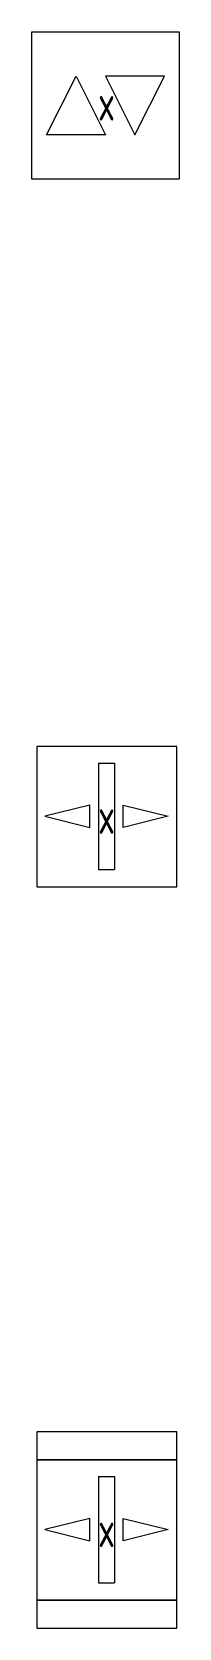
# Model space of a CAD drawing. Header units: metres. Extents: x -162 to 83385, y -62392 to -1971.
# Drawn here: x 3149 to 3359, y -12507 to -10229 of the extents above; entities that cross this region are included whole.
import ezdxf
from ezdxf.enums import TextEntityAlignment as Align

# ---------------------------------------------------------------- set-up
doc = ezdxf.new("R2010")
doc.units = ezdxf.units.M
doc.header["$LTSCALE"] = 0.5
for name, color, linetype, lineweight in [('ELIN_Attribut_01_Produkt_ID', 7, 'Continuous', 0), ('ELIN_Attribut_02_Stromkreis', 7, 'Continuous', 0), ('ELIN_Attribut_03_Verteilerbereich', 7, 'Continuous', 0), ('ELIN_Attribut_04_Montagehoehe', 7, 'Continuous', 0), ('ELIN_Attribut_05_Montageart', 7, 'Continuous', 0), ('ELIN_Attribut_06_Tuernummer', 7, 'Continuous', 0), ('ELIN_Attribut_07_Bemerkung', 7, 'Continuous', 0), ('ELIN_Attribut_08_Adresse', 7, 'Continuous', 0), ('ELIN_Attribut_10_AKZ1', 7, 'Continuous', 0), ('ELIN_Attribut_11_AKZ2', 7, 'Continuous', 0), ('ELIN_Attribut_12_Sonstiges1', 7, 'Continuous', 0), ('ELIN_Attribut_13_Sonstiges2', 7, 'Continuous', 0), ('ELIN_Attribut_14_Bauteil', 7, 'Continuous', 0), ('ELIN_Attribut_15_Ebene', 7, 'Continuous', 0), ('ELIN_Attribut_16_Raumnummer', 7, 'Continuous', 0), ('ELIN_Attribut_17_Raumname', 7, 'Continuous', 0), ('ELIN_Attribut_18_Montageabschnitt', 7, 'Continuous', 0), ('ELIN_Attribut_Basispunkt', 2, 'Continuous', 0), ('ELIN_Attribute_GEMOS', 11, 'Continuous', 0), ('ELIN_STS_WA_Schaltgeraete', 7, 'Continuous', 0)]:
    doc.layers.add(name, color=color, linetype=linetype, lineweight=lineweight)
doc.layers.get('0').off()
doc.styles.add('ELIN_Attribute', font='isocp.shx', dxfattribs={"width": 0.8})

# ---------------------------------------------------------------- blocks, each defined once
blk = doc.blocks.new('ELIN_STS_JAL_TASTER')
at = {"color": 0}
for p, q in [((-106.5, -108.5), (-106.5, 101.5)), ((-106.5, 101.5), (103.5, 101.5)), ((103.5, 101.5), (103.5, -108.5)), ((-85.5, -45.5), (-43.5, 38.5)), ((-43.5, 38.5), (-1.5, -45.5)), ((-1.5, 38.5), (40.5, -45.5)), ((82.5, 38.5), (-1.5, 38.5)), ((40.5, -45.5), (82.5, 38.5)), ((-1.5, -45.5), (-85.5, -45.5)), ((103.5, -108.5), (-106.5, -108.5))]:
    blk.add_line(p, q, dxfattribs=at)
at = {"layer": 'ELIN_Attribut_01_Produkt_ID', "style": 'ELIN_Attribute', "width": 0.8, "flags": 8}
blk.add_attdef('01_PRODUKT_ID', (123.3, -14.6, 0), '', height=150, dxfattribs=at)
at = {"layer": 'ELIN_Attribut_02_Stromkreis', "style": 'ELIN_Attribute', "width": 0.8, "flags": 8}
blk.add_attdef('02_STROMKREIS', (123.3, 185.4, 0), '', height=150, dxfattribs=at)
at = {"layer": 'ELIN_Attribut_03_Verteilerbereich', "style": 'ELIN_Attribute', "width": 0.8, "flags": 8}
blk.add_attdef('03_VERTEILERBEREICH', (-292.6, -404.4, 0), '', height=125, dxfattribs=at)
at = {"layer": 'ELIN_Attribut_04_Montagehoehe', "style": 'ELIN_Attribute', "width": 0.8, "flags": 8}
blk.add_attdef('04_MONTAGEHOEHE', text='', height=125, dxfattribs=at).set_placement((-150, -14.6, 0), align=Align.RIGHT)
at = {"layer": 'ELIN_Attribut_05_Montageart', "style": 'ELIN_Attribute', "width": 0.8, "flags": 8}
blk.add_attdef('05_MONTAGEART', (123.3, -204.4, 0), '', height=125, dxfattribs=at)
at = {"layer": 'ELIN_Attribut_06_Tuernummer', "style": 'ELIN_Attribute', "width": 0.8, "flags": 8}
blk.add_attdef('06_TUERNUMMER', text='', height=125, dxfattribs=at).set_placement((-150, -214.6, 0), align=Align.RIGHT)
at = {"layer": 'ELIN_Attribut_07_Bemerkung', "style": 'ELIN_Attribute', "width": 0.8, "flags": 8}
blk.add_attdef('07_BEMERKUNG', (-292.6, -604.4, 0), '', height=125, dxfattribs=at)
at = {"layer": 'ELIN_Attribut_08_Adresse', "style": 'ELIN_Attribute', "width": 0.8, "flags": 8}
blk.add_attdef('08_ADRESSE', (-292.6, -804.4, 0), '', height=125, dxfattribs=at)
at = {"layer": 'ELIN_Attribut_10_AKZ1', "style": 'ELIN_Attribute', "width": 0.8, "flags": 8}
blk.add_attdef('10_AKZ1', (-292.6, -1204.4, 0), '', height=125, dxfattribs=at)
at = {"layer": 'ELIN_Attribut_11_AKZ2', "style": 'ELIN_Attribute', "width": 0.8, "flags": 8}
blk.add_attdef('11_AKZ2', (-292.6, -1404.4, 0), '', height=125, dxfattribs=at)
at = {"layer": 'ELIN_Attribut_12_Sonstiges1', "style": 'ELIN_Attribute', "width": 0.8, "flags": 8}
blk.add_attdef('12_SONSTIGES1', (-292.6, -1604.4, 0), '', height=125, dxfattribs=at)
at = {"layer": 'ELIN_Attribut_13_Sonstiges2', "style": 'ELIN_Attribute', "width": 0.8, "flags": 8}
blk.add_attdef('13_SONSTIGES2', (-292.6, -1804.4, 0), '', height=125, dxfattribs=at)
at = {"layer": 'ELIN_Attribut_14_Bauteil', "style": 'ELIN_Attribute', "width": 0.8, "flags": 8}
blk.add_attdef('14_BAUTEIL', (-292.6, -2004.4, 0), '', height=125, dxfattribs=at)
at = {"layer": 'ELIN_Attribut_15_Ebene', "style": 'ELIN_Attribute', "width": 0.8, "flags": 8}
blk.add_attdef('15_EBENE', (-292.6, -2204.4, 0), '', height=125, dxfattribs=at)
at = {"layer": 'ELIN_Attribut_16_Raumnummer', "style": 'ELIN_Attribute', "width": 0.8, "flags": 8}
blk.add_attdef('16_RAUMNUMMER', (-292.6, -2404.4, 0), '', height=125, dxfattribs=at)
at = {"layer": 'ELIN_Attribut_17_Raumname', "style": 'ELIN_Attribute', "width": 0.8, "flags": 8}
blk.add_attdef('17_RAUMNAME', (-292.6, -2604.4, 0), '', height=125, dxfattribs=at)
at = {"layer": 'ELIN_Attribut_18_Montageabschnitt', "style": 'ELIN_Attribute', "width": 0.8, "flags": 8}
blk.add_attdef('18_MONTAGEABSCHNITT', (-292.6, -2804.4, 0), '', height=125, dxfattribs=at)
at = {"layer": 'ELIN_Attribut_Basispunkt', "style": 'ELIN_Attribute', "width": 0.8, "flags": 8}
blk.add_attdef('Basispunkt', text='', height=50, dxfattribs=at).set_placement((0, 0), align=Align.MIDDLE)
at = {"layer": 'ELIN_Attribute_GEMOS', "style": 'ELIN_Attribute', "width": 0.6}
for tag, p in [('G01_PRO02ID', (1620.5, 183.6)), ('G02_BEZEICHNUNG', (1620.5, -14.6, 0)), ('G03_DESCRIPTION', (1620.5, -204.4, 0)), ('G04_GEMOS-SYMBOL', (1623.8, -404.4, 0)), ('G05_GEMOS-TYP', (1623.8, -604.4, 0)), ('G06_ORTSKENNUNG', (1620.5, -804.4, 0)), ('G08_FREI1', (1620.5, -1004.4, 0)), ('G08_FREI2', (1620.5, -1204.4, 0))]:
    blk.add_attdef(tag, p, '', height=125, dxfattribs=at)
blk = doc.blocks.new('ELIN_STS_TUERTASTER')
at = {"color": 0}
for p, q in [((100.3, 99.5), (-99.7, 99.5)), ((-99.7, 99.5), (-99.7, -100.5)), ((100.3, -100.5), (100.3, 99.5)), ((-11.6, 76), (-11.6, -76)), ((-11.6, 76), (11.6, 76)), ((11.6, 76), (11.6, -76)), ((-23.9, 16.1), (-87.9, 0.1)), ((-87.9, 0.1), (-23.9, -15.9)), ((-23.9, -15.9), (-23.9, 16.1)), ((23.9, -15.9), (23.9, 16.1)), ((23.9, 16.1), (87.9, 0.1)), ((87.9, 0.1), (23.9, -15.9)), ((-11.6, -76), (11.6, -76)), ((-99.7, -100.5), (100.3, -100.5))]:
    blk.add_line(p, q, dxfattribs=at)
at = {"layer": 'ELIN_Attribut_01_Produkt_ID', "style": 'ELIN_Attribute', "width": 0.8, "flags": 8}
blk.add_attdef('01_PRODUKT_ID', (141.2, -14.6, 0), '', height=150, dxfattribs=at)
at = {"layer": 'ELIN_Attribut_02_Stromkreis', "style": 'ELIN_Attribute', "width": 0.8, "flags": 8}
blk.add_attdef('02_STROMKREIS', (140.5, 185.4, 0), '', height=150, dxfattribs=at)
at = {"layer": 'ELIN_Attribut_03_Verteilerbereich', "style": 'ELIN_Attribute', "width": 0.8, "flags": 8}
blk.add_attdef('03_VERTEILERBEREICH', (-275.5, -404.4, 0), '', height=125, dxfattribs=at)
at = {"layer": 'ELIN_Attribut_04_Montagehoehe', "style": 'ELIN_Attribute', "width": 0.8, "flags": 8}
blk.add_attdef('04_MONTAGEHOEHE', text='', height=125, dxfattribs=at).set_placement((-132.8, -14.6, 0), align=Align.RIGHT)
at = {"layer": 'ELIN_Attribut_05_Montageart', "style": 'ELIN_Attribute', "width": 0.8, "flags": 8}
blk.add_attdef('05_MONTAGEART', (140.5, -204.4, 0), '', height=125, dxfattribs=at)
at = {"layer": 'ELIN_Attribut_06_Tuernummer', "style": 'ELIN_Attribute', "width": 0.8, "flags": 8}
blk.add_attdef('06_TUERNUMMER', text='', height=125, dxfattribs=at).set_placement((-132.8, -214.6, 0), align=Align.RIGHT)
at = {"layer": 'ELIN_Attribut_07_Bemerkung', "style": 'ELIN_Attribute', "width": 0.8, "flags": 8}
blk.add_attdef('07_BEMERKUNG', (-275.5, -604.4, 0), '', height=125, dxfattribs=at)
at = {"layer": 'ELIN_Attribut_08_Adresse', "style": 'ELIN_Attribute', "width": 0.8, "flags": 8}
blk.add_attdef('08_ADRESSE', (-275.5, -804.4, 0), '', height=125, dxfattribs=at)
at = {"layer": 'ELIN_Attribut_10_AKZ1', "style": 'ELIN_Attribute', "width": 0.8, "flags": 8}
blk.add_attdef('10_AKZ1', (-275.5, -1204.4, 0), '', height=125, dxfattribs=at)
at = {"layer": 'ELIN_Attribut_11_AKZ2', "style": 'ELIN_Attribute', "width": 0.8, "flags": 8}
blk.add_attdef('11_AKZ2', (-275.5, -1404.4, 0), '', height=125, dxfattribs=at)
at = {"layer": 'ELIN_Attribut_12_Sonstiges1', "style": 'ELIN_Attribute', "width": 0.8, "flags": 8}
blk.add_attdef('12_SONSTIGES1', (-275.5, -1604.4, 0), '', height=125, dxfattribs=at)
at = {"layer": 'ELIN_Attribut_13_Sonstiges2', "style": 'ELIN_Attribute', "width": 0.8, "flags": 8}
blk.add_attdef('13_SONSTIGES2', (-275.5, -1804.4, 0), '', height=125, dxfattribs=at)
at = {"layer": 'ELIN_Attribut_14_Bauteil', "style": 'ELIN_Attribute', "width": 0.8, "flags": 8}
blk.add_attdef('14_BAUTEIL', (-275.5, -2004.4, 0), '', height=125, dxfattribs=at)
at = {"layer": 'ELIN_Attribut_15_Ebene', "style": 'ELIN_Attribute', "width": 0.8, "flags": 8}
blk.add_attdef('15_EBENE', (-275.5, -2204.4, 0), '', height=125, dxfattribs=at)
at = {"layer": 'ELIN_Attribut_16_Raumnummer', "style": 'ELIN_Attribute', "width": 0.8, "flags": 8}
blk.add_attdef('16_RAUMNUMMER', (-275.5, -2404.4, 0), '', height=125, dxfattribs=at)
at = {"layer": 'ELIN_Attribut_17_Raumname', "style": 'ELIN_Attribute', "width": 0.8, "flags": 8}
blk.add_attdef('17_RAUMNAME', (-275.5, -2604.4, 0), '', height=125, dxfattribs=at)
at = {"layer": 'ELIN_Attribut_18_Montageabschnitt', "style": 'ELIN_Attribute', "width": 0.8, "flags": 8}
blk.add_attdef('18_MONTAGEABSCHNITT', (-275.5, -2804.4, 0), '', height=125, dxfattribs=at)
at = {"layer": 'ELIN_Attribut_Basispunkt', "style": 'ELIN_Attribute', "width": 0.8, "flags": 8}
blk.add_attdef('Basispunkt', text='', height=50, dxfattribs=at).set_placement((0, 0), align=Align.MIDDLE)
at = {"layer": 'ELIN_Attribute_GEMOS', "style": 'ELIN_Attribute', "width": 0.6}
for tag, p in [('G01_PRO02ID', (1620.5, 183.6)), ('G02_BEZEICHNUNG', (1620.5, -14.6, 0)), ('G03_DESCRIPTION', (1620.5, -204.4, 0)), ('G04_GEMOS-SYMBOL', (1623.8, -404.4, 0)), ('G05_GEMOS-TYP', (1623.8, -604.4, 0)), ('G06_ORTSKENNUNG', (1620.5, -804.4, 0)), ('G08_FREI1', (1620.5, -1004.4, 0)), ('G08_FREI2', (1620.5, -1204.4, 0))]:
    blk.add_attdef(tag, p, '', height=125, dxfattribs=at)
blk = doc.blocks.new('ELIN_STS_TUERTASTER_ELLBOGEN')
at = {"color": 0}
for p, q in [((100.3, 139.4), (-99.7, 139.4)), ((-99.7, 139.4), (-99.7, 99.4)), ((100.3, 99.4), (100.3, 139.4)), ((100.3, 99.4), (-99.7, 99.4)), ((-99.7, 99.4), (-99.7, -100.6)), ((-99.7, 99.4), (100.3, 99.4)), ((100.3, -100.6), (100.3, 99.4)), ((-11.6, 75.9), (-11.6, -76.1)), ((-11.6, 75.9), (11.6, 75.9)), ((11.6, 75.9), (11.6, -76.1)), ((-23.9, 16), (-87.9, 0)), ((-87.9, 0), (-23.9, -16)), ((-23.9, -16), (-23.9, 16)), ((23.9, -16), (23.9, 16)), ((23.9, 16), (87.9, 0)), ((87.9, 0), (23.9, -16)), ((-11.6, -76.1), (11.6, -76.1)), ((100.3, -100.6), (-99.7, -100.6)), ((-99.7, -100.6), (-99.7, -140.6)), ((-99.7, -100.6), (100.3, -100.6)), ((100.3, -140.6), (100.3, -100.6)), ((-99.7, -140.6), (100.3, -140.6))]:
    blk.add_line(p, q, dxfattribs=at)
at = {"layer": 'ELIN_Attribut_01_Produkt_ID', "style": 'ELIN_Attribute', "width": 0.8, "flags": 8}
blk.add_attdef('01_PRODUKT_ID', (124.3, -14.6, 0), '', height=150, dxfattribs=at)
at = {"layer": 'ELIN_Attribut_02_Stromkreis', "style": 'ELIN_Attribute', "width": 0.8, "flags": 8}
blk.add_attdef('02_STROMKREIS', (124.3, 185.4, 0), '', height=150, dxfattribs=at)
at = {"layer": 'ELIN_Attribut_03_Verteilerbereich', "style": 'ELIN_Attribute', "width": 0.8, "flags": 8}
blk.add_attdef('03_VERTEILERBEREICH', (-291.6, -404.4, 0), '', height=125, dxfattribs=at)
at = {"layer": 'ELIN_Attribut_04_Montagehoehe', "style": 'ELIN_Attribute', "width": 0.8, "flags": 8}
blk.add_attdef('04_MONTAGEHOEHE', text='', height=125, dxfattribs=at).set_placement((-149, -14.6, 0), align=Align.RIGHT)
at = {"layer": 'ELIN_Attribut_05_Montageart', "style": 'ELIN_Attribute', "width": 0.8, "flags": 8}
blk.add_attdef('05_MONTAGEART', (124.3, -204.4, 0), '', height=125, dxfattribs=at)
at = {"layer": 'ELIN_Attribut_06_Tuernummer', "style": 'ELIN_Attribute', "width": 0.8, "flags": 8}
blk.add_attdef('06_TUERNUMMER', text='', height=125, dxfattribs=at).set_placement((-149, -214.6, 0), align=Align.RIGHT)
at = {"layer": 'ELIN_Attribut_07_Bemerkung', "style": 'ELIN_Attribute', "width": 0.8, "flags": 8}
blk.add_attdef('07_BEMERKUNG', (-291.6, -604.4, 0), '', height=125, dxfattribs=at)
at = {"layer": 'ELIN_Attribut_08_Adresse', "style": 'ELIN_Attribute', "width": 0.8, "flags": 8}
blk.add_attdef('08_ADRESSE', (-291.6, -804.4, 0), '', height=125, dxfattribs=at)
at = {"layer": 'ELIN_Attribut_10_AKZ1', "style": 'ELIN_Attribute', "width": 0.8, "flags": 8}
blk.add_attdef('10_AKZ1', (-291.6, -1204.4, 0), '', height=125, dxfattribs=at)
at = {"layer": 'ELIN_Attribut_11_AKZ2', "style": 'ELIN_Attribute', "width": 0.8, "flags": 8}
blk.add_attdef('11_AKZ2', (-291.6, -1404.4, 0), '', height=125, dxfattribs=at)
at = {"layer": 'ELIN_Attribut_12_Sonstiges1', "style": 'ELIN_Attribute', "width": 0.8, "flags": 8}
blk.add_attdef('12_SONSTIGES1', (-291.6, -1604.4, 0), '', height=125, dxfattribs=at)
at = {"layer": 'ELIN_Attribut_13_Sonstiges2', "style": 'ELIN_Attribute', "width": 0.8, "flags": 8}
blk.add_attdef('13_SONSTIGES2', (-291.6, -1804.4, 0), '', height=125, dxfattribs=at)
at = {"layer": 'ELIN_Attribut_14_Bauteil', "style": 'ELIN_Attribute', "width": 0.8, "flags": 8}
blk.add_attdef('14_BAUTEIL', (-291.6, -2004.4, 0), '', height=125, dxfattribs=at)
at = {"layer": 'ELIN_Attribut_15_Ebene', "style": 'ELIN_Attribute', "width": 0.8, "flags": 8}
blk.add_attdef('15_EBENE', (-291.6, -2204.4, 0), '', height=125, dxfattribs=at)
at = {"layer": 'ELIN_Attribut_16_Raumnummer', "style": 'ELIN_Attribute', "width": 0.8, "flags": 8}
blk.add_attdef('16_RAUMNUMMER', (-291.6, -2404.4, 0), '', height=125, dxfattribs=at)
at = {"layer": 'ELIN_Attribut_17_Raumname', "style": 'ELIN_Attribute', "width": 0.8, "flags": 8}
blk.add_attdef('17_RAUMNAME', (-291.6, -2604.4, 0), '', height=125, dxfattribs=at)
at = {"layer": 'ELIN_Attribut_18_Montageabschnitt', "style": 'ELIN_Attribute', "width": 0.8, "flags": 8}
blk.add_attdef('18_MONTAGEABSCHNITT', (-291.6, -2804.4, 0), '', height=125, dxfattribs=at)
at = {"layer": 'ELIN_Attribut_Basispunkt', "style": 'ELIN_Attribute', "width": 0.8, "flags": 8}
blk.add_attdef('Basispunkt', text='', height=50, dxfattribs=at).set_placement((0, 0), align=Align.MIDDLE)
at = {"layer": 'ELIN_Attribute_GEMOS', "style": 'ELIN_Attribute', "width": 0.6}
for tag, p in [('G01_PRO02ID', (1620.5, 183.6)), ('G02_BEZEICHNUNG', (1620.5, -14.6, 0)), ('G03_DESCRIPTION', (1620.5, -204.4, 0)), ('G04_GEMOS-SYMBOL', (1623.8, -404.4, 0)), ('G05_GEMOS-TYP', (1623.8, -604.4, 0)), ('G06_ORTSKENNUNG', (1620.5, -804.4, 0)), ('G08_FREI1', (1620.5, -1004.4, 0)), ('G08_FREI2', (1620.5, -1204.4, 0))]:
    blk.add_attdef(tag, p, '', height=125, dxfattribs=at)

msp = doc.modelspace()

# ---------------------------------------------------------------- block references
at = {"layer": 'ELIN_STS_WA_Schaltgeraete', "lineweight": 0}
ref = msp.add_blockref('ELIN_STS_JAL_TASTER', (3255.4, -10330.9), dxfattribs=at)
ref.add_attrib('Basispunkt', 'x', dxfattribs={"layer": 'ELIN_Attribut_Basispunkt', "height": 50, "style": 'ELIN_Attribute', "width": 0.8}).set_placement((3255.4, -10330.9), align=Align.MIDDLE)
ref = msp.add_blockref('ELIN_STS_TUERTASTER', (3255.4, -11348.8), dxfattribs=at)
ref.add_attrib('Basispunkt', 'x', dxfattribs={"layer": 'ELIN_Attribut_Basispunkt', "height": 50, "style": 'ELIN_Attribute', "width": 0.8}).set_placement((3255.4, -11348.8), align=Align.MIDDLE)
ref = msp.add_blockref('ELIN_STS_TUERTASTER_ELLBOGEN', (3255.4, -12366.7), dxfattribs=at)
ref.add_attrib('Basispunkt', 'x', dxfattribs={"layer": 'ELIN_Attribut_Basispunkt', "height": 50, "style": 'ELIN_Attribute', "width": 0.8}).set_placement((3255.4, -12366.7), align=Align.MIDDLE)

doc.saveas('drawing.dxf')
